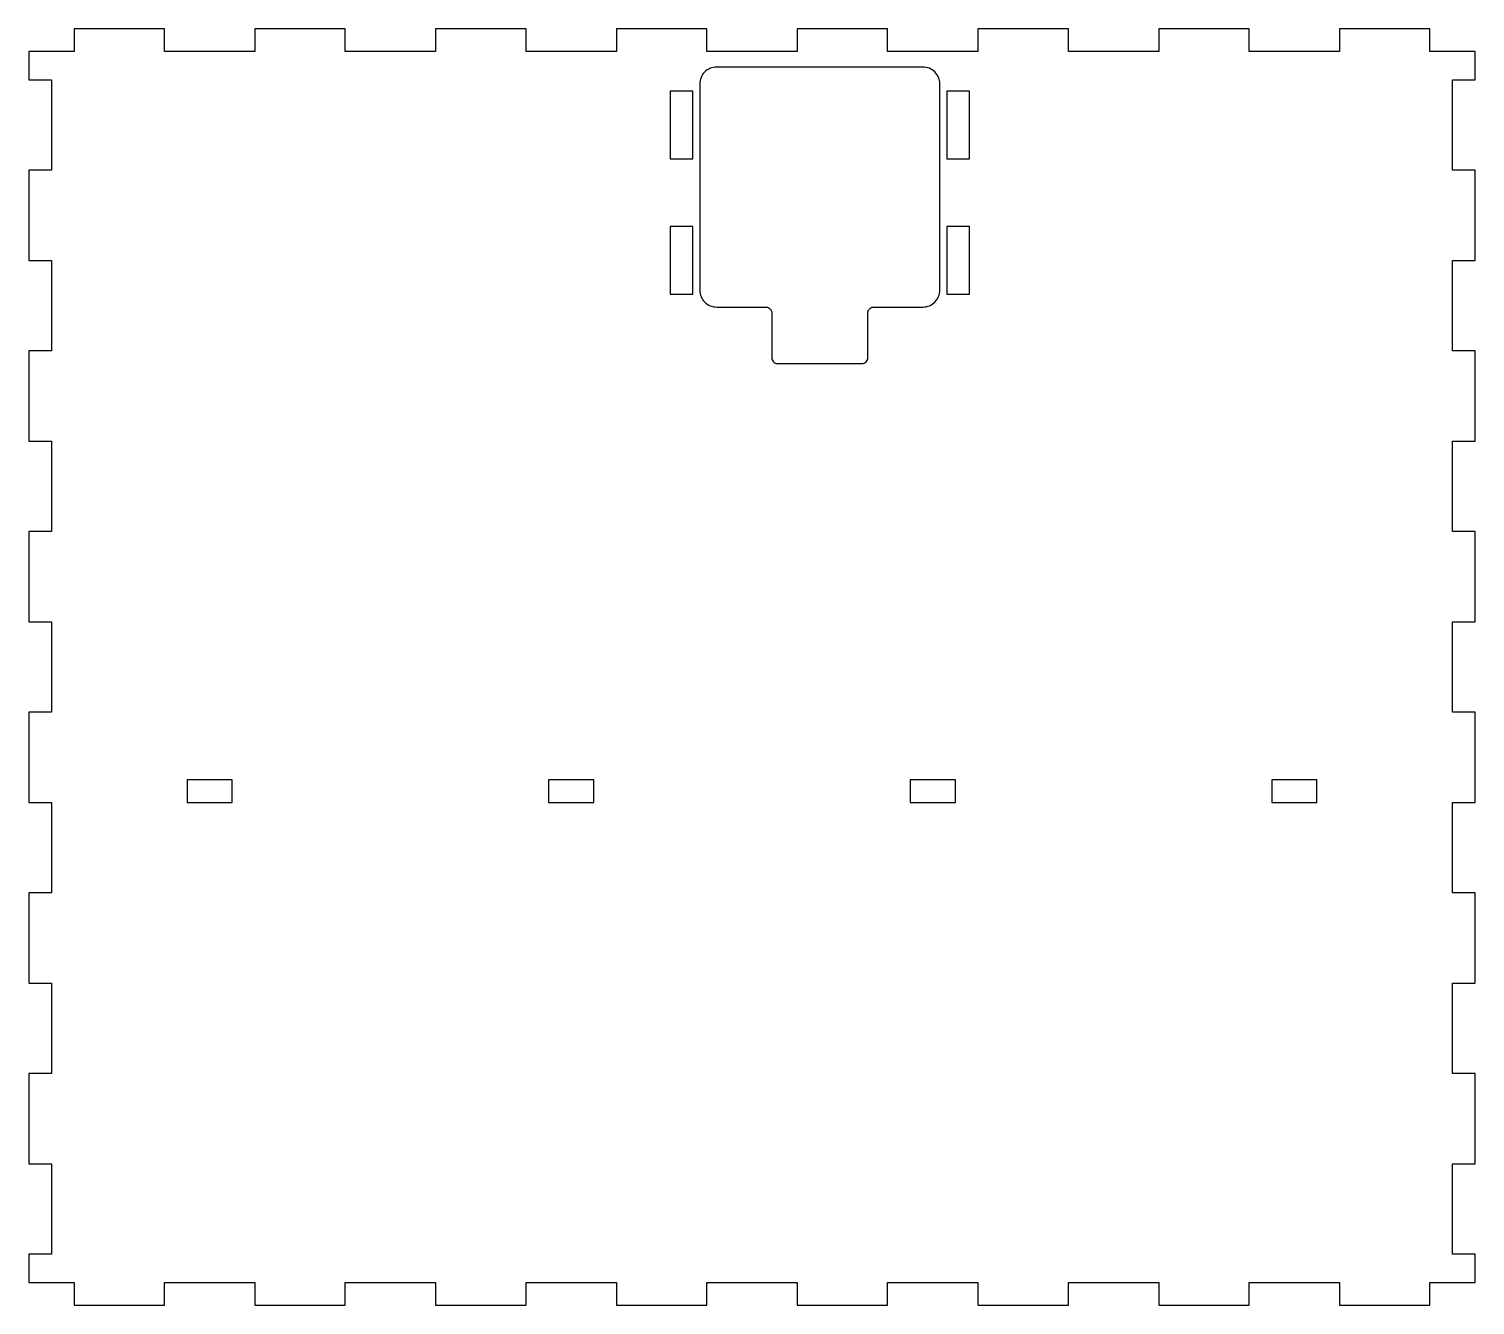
# Model space of a CAD drawing. Extents: x 0 to 256, y 0 to 226.
import ezdxf

# ---------------------------------------------------------------- set-up
doc = ezdxf.new("R2010")
doc.units = 0
doc.layers.add('LAYER_1', color=18, linetype='CONTINUOUS')

msp = doc.modelspace()

# ---------------------------------------------------------------- linework, layer by layer
at = {"layer": 'LAYER_1'}
for points in [[(8, 226), (8, 222), (0, 222), (0, 217), (4, 217), (4, 201), (0, 201), (0, 185), (4, 185), (4, 169), (0, 169), (0, 153), (4, 153), (4, 137), (0, 137), (0, 121), (4, 121), (4, 105), (0, 105), (0, 89), (4, 89), (4, 73), (0, 73), (0, 57), (4, 57), (4, 41), (0, 41), (0, 25), (4, 25), (4, 9), (0, 9), (0, 4), (8, 4), (8, 0), (24, 0), (24, 4), (40, 4), (40, 0), (56, 0), (56, 4), (72, 4), (72, 0), (88, 0), (88, 4), (104, 4), (104, 0), (120, 0), (120, 4), (136, 4), (136, 0), (152, 0), (152, 4), (168, 4), (168, 0), (184, 0), (184, 4), (200, 4), (200, 0), (216, 0), (216, 4), (232, 4), (232, 0), (248, 0), (248, 4), (256, 4), (256, 9), (252, 9), (252, 25), (256, 25), (256, 41), (252, 41), (252, 57), (256, 57), (256, 73), (252, 73), (252, 89), (256, 89), (256, 105), (252, 105), (252, 121), (256, 121), (256, 137), (252, 137), (252, 153), (256, 153), (256, 169), (252, 169), (252, 185), (256, 185), (256, 201), (252, 201), (252, 217), (256, 217), (256, 222), (248, 222), (248, 226), (232, 226), (232, 222), (216, 222), (216, 226), (200, 226), (200, 222), (184, 222), (184, 226), (168, 226), (168, 222), (152, 222), (152, 226), (136, 226), (136, 222), (120, 222), (120, 226), (104, 226), (104, 222), (88, 222), (88, 226), (72, 226), (72, 222), (56, 222), (56, 226), (40, 226), (40, 222), (24, 222), (24, 226)], [(113.5, 203), (117.5, 203), (117.5, 215), (113.5, 215)], [(162.5, 203), (166.5, 203), (166.5, 215), (162.5, 215)], [(113.5, 179), (117.5, 179), (117.5, 191), (113.5, 191)], [(162.5, 179), (166.5, 179), (166.5, 191), (162.5, 191)], [(28, 89), (36, 89), (36, 93), (28, 93)], [(92, 89), (100, 89), (100, 93), (92, 93)], [(156, 89), (164, 89), (164, 93), (156, 93)], [(220, 89), (228, 89), (228, 93), (220, 93)]]:
    msp.add_lwpolyline(points, close=True, dxfattribs=at)
msp.add_lwpolyline([(131.5, 175.75), (131.5, 167.75, 0.414214), (132.5, 166.75), (147.5, 166.75, 0.414214), (148.5, 167.75), (148.5, 175.75), (148.51, 175.84), (148.52, 175.93), (148.55, 176.02), (148.59, 176.11), (148.64, 176.19), (148.69, 176.27), (148.75, 176.35), (148.82, 176.43), (148.9, 176.5), (148.98, 176.56), (149.06, 176.61), (149.14, 176.66), (149.23, 176.7), (149.32, 176.73), (149.41, 176.74), (149.5, 176.75), (158.25, 176.75, 0.414214), (161.25, 179.75), (161.25, 216.25, 0.414214), (158.25, 219.25), (121.75, 219.25, 0.414214), (118.75, 216.25), (118.75, 179.75, 0.414214), (121.75, 176.75), (130.5, 176.75), (130.59, 176.74), (130.68, 176.73), (130.77, 176.7), (130.86, 176.66), (130.94, 176.61), (131.02, 176.56), (131.1, 176.5), (131.18, 176.43), (131.25, 176.35), (131.31, 176.27), (131.36, 176.19), (131.41, 176.11), (131.45, 176.02), (131.48, 175.93), (131.49, 175.84)], format="xyb", close=True, dxfattribs=at)

doc.saveas('drawing.dxf')
